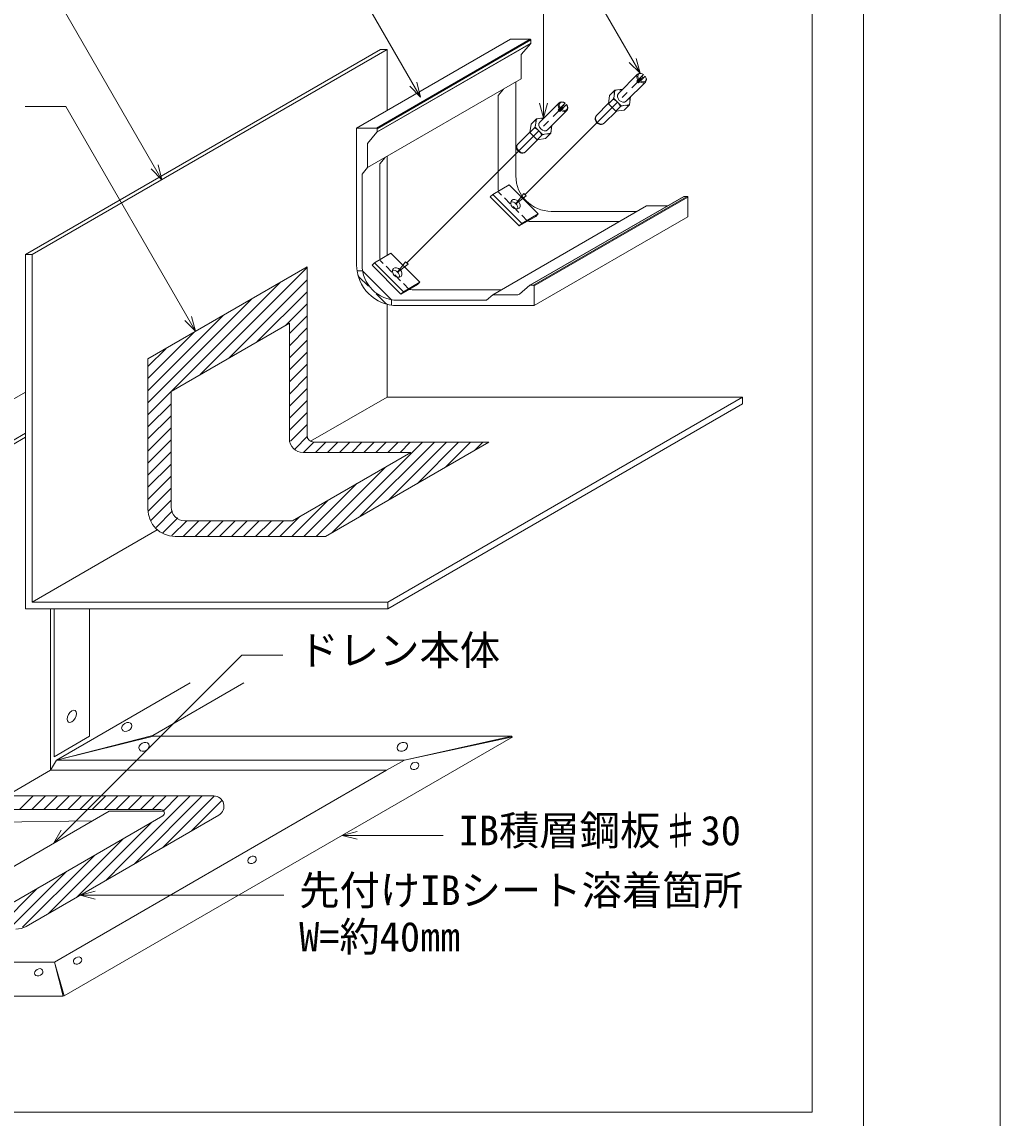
# Model space of a CAD drawing. Units: millimetres, scale not verified. Extents: x -840 to 840, y -594 to 594.
# Drawn here: x 553.6 to 840, y 87.3 to 408.2 of the extents above; entities that cross this region are included whole.
import ezdxf
from ezdxf.enums import TextEntityAlignment as Align

# ---------------------------------------------------------------- set-up
doc = ezdxf.new("R2010")
doc.units = ezdxf.units.MM
doc.header["$LTSCALE"] = 2
doc.linetypes.add('CHAIN1', pattern=[8, 5, -1, 1, -1])
doc.linetypes.add('DASHED1', pattern=[1.8, 1.2, -0.6])
for name, color, linetype, lineweight in [('0-0_輪郭線', 2, 'Continuous', 9), ('0-1_図面枠', 7, 'Continuous', 9), ('0-2_タイトル文字', 5, 'Continuous', 9), ('0-4_0', 7, 'Continuous', 9), ('0-7_寸法線', 7, 'Continuous', 9), ('0-9_中心線', 2, 'CHAIN1', 9), ('0-A_躯体', 7, 'Continuous', 9), ('0-D_部材(積層鋼板)', 7, 'Continuous', 9), ('0-F_基準線(IBｼｰﾄ)', 7, 'Continuous', 9), ('1-2_部材(ﾋﾞｽ類)', 7, 'Continuous', 9), ('1-4_部材(ﾄﾞﾚﾝ)', 4, 'Continuous', 9), ('1-5_破断線', 7, 'Continuous', 9)]:
    doc.layers.add(name, color=color, linetype=linetype, lineweight=lineweight)
doc.styles.add('ＭＳ ゴシック', font='')
doc.styles.get('ＭＳ ゴシック').set_extended_font_data('MS Gothic')

msp = doc.modelspace()

# ---------------------------------------------------------------- linework, layer by layer
at = {"layer": '0-0_輪郭線'}
for points in [[(800, 554), (-800, 554), (-800, -554), (800, -554)], [(85, 539), (785, 539), (785, 89), (85, 89)]]:
    msp.add_lwpolyline(points, close=True, dxfattribs=at)
at = {"layer": '0-1_図面枠'}
msp.add_lwpolyline([(840, -594), (840, 594), (-840, 594), (-840, -594)], close=True, dxfattribs=at)
at = {"layer": '0-4_0'}
for p, q in [((725.35, 384.218), (726.905, 385.774)), ((729.027, 383.652), (727.471, 382.097)), ((702.33, 375.84), (703.886, 377.395)), ((706.007, 375.274), (704.452, 373.718))]:
    msp.add_line(p, q, dxfattribs=at)
at = {"layer": '0-7_寸法線'}
for p, q in [((706.333, 380.112), (706.334, 442.142)), ((700.898, 357.645), (720.859, 377.605)), ((666.257, 337.645), (697.839, 369.227)), ((698.094, 354.841), (700.529, 358.014)), ((698.094, 354.841), (701.268, 357.276)), ((700.529, 358.014), (701.268, 357.276)), ((663.453, 334.841), (665.888, 338.014)), ((663.453, 334.841), (666.627, 337.276)), ((665.888, 338.014), (666.627, 337.276)), ((562.823, 167.69), (617.979, 222.847)), ((617.979, 222.847), (629.979, 222.847)), ((570.636, 152.571), (618.21, 152.571)), ((618.21, 152.571), (630.21, 152.571))]:
    msp.add_line(p, q, dxfattribs=at)
for points in [[(594.577, 362.022), (548.08, 442.558), (536.08, 442.558)], [(734.612, 393.162), (706.334, 442.142), (694.334, 442.142)], [(670.321, 386.184), (649.208, 422.754), (637.208, 422.754)], [(731.43, 396.344), (734.612, 393.162), (733.448, 397.508)], [(667.139, 389.366), (670.321, 386.184), (669.156, 390.531)], [(604.43, 317.651), (566.466, 383.409), (554.466, 383.409)], [(705.168, 384.457), (706.333, 380.111), (707.498, 384.457)], [(591.395, 365.204), (594.577, 362.022), (593.412, 366.369)], [(601.248, 320.833), (604.43, 317.651), (603.266, 321.998)], [(566.72, 169.94), (562.823, 167.69), (565.073, 171.587)], [(651.727, 171.233), (647.38, 170.068), (651.727, 168.903)], [(647.382, 170.067), (664.922, 170.067), (676.922, 170.067)], [(574.983, 153.736), (570.636, 152.571), (574.983, 151.407)]]:
    msp.add_lwpolyline(points, dxfattribs=at)
at = {"layer": '0-9_中心線'}
for p, q in [((720.859, 377.605), (735.001, 391.748)), ((697.839, 369.227), (711.981, 383.369))]:
    msp.add_line(p, q, dxfattribs=at)
at = {"layer": '0-A_躯体'}
for p, q in [((458.004, 230.834), (554.596, 286.601)), ((561.927, 236.372), (561.927, 189.112)), ((549.691, 182.047), (561.927, 189.112))]:
    msp.add_line(p, q, dxfattribs=at)
at = {"layer": '0-D_部材(積層鋼板)'}
for p, q in [((446.548, 237.448), (554.596, 299.83)), ((446.548, 225.415), (554.596, 287.797)), ((562.962, 193.095), (562.962, 236.372)), ((563.659, 192.112), (602.803, 214.712)), ((591.923, 199.344), (618.54, 214.712)), ((591.923, 199.344), (563.659, 192.112)), ((592.044, 199.112), (563.659, 192.112)), ((697.029, 199.112), (592.044, 199.112)), ((665.565, 192.112), (697.029, 199.112)), ((565.979, 123.069), (697.286, 198.879)), ((665.565, 192.112), (697.286, 198.879)), ((561.927, 189.112), (563.659, 192.112)), ((660.369, 189.112), (561.927, 189.112)), ((660.369, 189.112), (561.927, 189.112)), ((563.138, 132.976), (660.369, 189.112)), ((456.969, 132.976), (563.138, 132.976)), ((563.138, 132.976), (456.969, 132.976)), ((563.138, 132.976), (565.979, 123.069)), ((563.138, 132.976), (565.631, 122.976)), ((565.631, 122.976), (459.836, 122.976))]:
    msp.add_line(p, q, dxfattribs=at)
for points in [[(562.962, 193.095), (573.383, 199.112), (573.383, 236.372)], [(561.927, 189.112), (660.369, 189.112), (665.565, 192.112), (563.659, 192.112)]]:
    msp.add_lwpolyline(points, dxfattribs=at)
for centre, major_axis, ratio in [((568.158, 204.899), (-0.98, -1.697), 0.57735), ((584.276, 201.817), (-1.386, -0.8), 0.75), ((589.338, 195.976), (-1.386, -0.8), 0.75), ((664.954, 195.976), (-1.386, -0.8), 0.75), ((668.575, 190.386), (-1.126, -0.65), 0.769231), ((620.96, 162.895), (-1.126, -0.65), 0.769231), ((569.849, 133.386), (-1.126, -0.65), 0.769231), ((558.486, 129.976), (-1.126, -0.65), 0.769231)]:
    msp.add_ellipse(centre, major_axis=major_axis, ratio=ratio, dxfattribs=at)
at = {"layer": '0-F_基準線(IBｼｰﾄ)'}
for p, q in [((554.596, 340.094), (658.519, 400.094)), ((556.596, 340.094), (660.519, 400.094)), ((660.519, 400.094), (658.519, 400.094)), ((660.519, 400.094), (660.519, 382.315)), ((660.519, 368.867), (660.519, 339.839)), ((554.596, 236.372), (554.596, 340.094)), ((556.596, 340.094), (554.596, 340.094)), ((660.519, 325.531), (660.519, 298.372)), ((638.095, 285.426), (660.519, 298.372)), ((764.617, 298.372), (660.519, 298.372)), ((660.694, 238.372), (764.617, 298.372)), ((660.694, 236.372), (764.617, 296.372)), ((764.617, 296.372), (764.617, 298.372)), ((556.596, 238.372), (593.213, 259.513)), ((660.694, 238.372), (660.694, 236.372)), ((660.694, 236.372), (554.596, 236.372)), ((550.937, 181.612), (609.74, 181.612)), ((594.276, 177.612), (546.008, 177.612)), ((546.975, 148.148), (594.776, 175.746)), ((554.779, 143.416), (611.24, 176.014))]:
    msp.add_line(p, q, dxfattribs=at)
at = {"layer": '0-F_基準線(IBｼｰﾄ)', "color": 4}
for p, q in [((552.882, 177.612), (556.882, 181.612)), ((556.417, 177.612), (560.417, 181.612)), ((559.953, 177.612), (563.953, 181.612)), ((563.488, 177.612), (567.488, 181.612)), ((567.024, 177.612), (571.024, 181.612)), ((570.56, 177.612), (574.56, 181.612)), ((574.095, 177.612), (578.095, 181.612)), ((577.631, 177.612), (581.631, 181.612)), ((581.166, 177.612), (585.166, 181.612)), ((583.344, 162.112), (602.844, 181.612)), ((584.702, 177.612), (588.702, 181.612)), ((586.879, 162.112), (606.379, 181.612)), ((588.237, 177.612), (592.237, 181.612)), ((591.773, 177.612), (595.773, 181.612)), ((594.859, 166.556), (609.871, 181.568)), ((594.972, 177.276), (599.308, 181.612)), ((603.224, 171.386), (612.073, 180.235)), ((578.129, 156.897), (583.344, 162.112)), ((586.494, 161.726), (586.879, 162.112)), ((549.702, 142.612), (566.524, 159.435)), ((546.166, 142.612), (558.159, 154.605))]:
    msp.add_line(p, q, dxfattribs=at)
at = {"layer": '0-F_基準線(IBｼｰﾄ)'}
msp.add_lwpolyline([(660.694, 238.372), (556.596, 238.372), (556.596, 340.094)], dxfattribs=at)
at = {"layer": '0-F_基準線(IBｼｰﾄ)', "color": 4}
for points in [[(569.763, 152.067), (579.808, 162.112), (591.62, 173.924)], [(561.398, 147.238), (576.273, 162.112), (583.255, 169.094)], [(553.771, 143.146), (572.737, 162.112), (574.89, 164.264)]]:
    msp.add_lwpolyline(points, dxfattribs=at)
at = {"layer": '0-F_基準線(IBｼｰﾄ)'}
for centre, radius, start, end in [((609.74, 178.612), 3, 300, 90), ((594.276, 176.612), 1, 300, 90), ((551.779, 148.612), 6, 270, 300)]:
    msp.add_arc(centre, radius, start, end, dxfattribs=at)
at = {"layer": '1-2_部材(ﾋﾞｽ類)'}
for p, q in [((728.213, 387.222), (733.869, 392.879)), ((733.657, 390.828), (735.622, 392.793)), ((734.082, 390.404), (736.046, 392.369)), ((735.496, 391.818), (735.071, 392.243)), ((729.499, 388.508), (727.223, 388.212)), ((730.475, 384.959), (736.132, 390.616)), ((734.082, 390.404), (733.657, 390.828)), ((725.35, 384.218), (725.667, 386.656)), ((725.667, 386.656), (727.223, 388.212)), ((726.905, 385.774), (727.223, 388.212)), ((731.761, 386.245), (731.465, 383.969)), ((705.193, 378.844), (710.85, 384.501)), ((707.456, 376.581), (713.113, 382.238)), ((710.638, 382.45), (712.603, 384.415)), ((711.062, 382.026), (710.638, 382.45)), ((711.062, 382.026), (713.027, 383.991)), ((712.476, 383.44), (712.052, 383.864)), ((721.773, 380.782), (725.371, 384.38)), ((724.036, 378.52), (727.634, 382.118)), ((729.91, 382.414), (731.465, 383.969)), ((702.648, 378.278), (704.203, 379.834)), ((703.886, 377.395), (704.203, 379.834)), ((706.479, 380.13), (704.203, 379.834)), ((721.511, 380.276), (721.455, 379.984)), ((698.753, 372.404), (702.352, 376.002)), ((702.33, 375.84), (702.648, 378.278)), ((706.89, 374.035), (708.446, 375.591)), ((708.742, 377.867), (708.446, 375.591)), ((723.529, 378.258), (723.238, 378.202)), ((701.016, 370.141), (704.614, 373.739)), ((698.492, 371.897), (698.436, 371.606)), ((700.51, 369.88), (700.218, 369.824))]:
    msp.add_line(p, q, dxfattribs=at)
for points in [[(726.905, 385.774), (729.027, 383.652), (731.465, 383.969)], [(725.35, 384.218), (727.471, 382.097), (729.91, 382.414)], [(702.33, 375.84), (704.452, 373.718), (706.89, 374.035)], [(703.886, 377.395), (706.007, 375.274), (708.446, 375.591)]]:
    msp.add_lwpolyline(points, dxfattribs=at)
for centre, radius, start, end in [((728.516, 385.341), 3.031, 75.64915, 91.40744), ((724.034, 387.067), 3.031, 328.65364, 346.58562), ((725.836, 382.583), 3.013, 45, 74.86283), ((728.516, 385.341), 3.031, 103.41438, 121.34636), ((724.034, 387.067), 3.031, 358.59256, 16.52453), ((728.594, 385.263), 3.031, 358.59256, 14.35085), ((725.836, 382.583), 3.013, 15.13717, 45), ((730.32, 380.781), 3.031, 103.41438, 121.34636), ((730.32, 380.781), 3.031, 73.47547, 91.40744), ((728.594, 385.263), 3.031, 328.65364, 346.58562), ((705.497, 376.963), 3.031, 103.41438, 121.34636), ((701.015, 378.689), 3.031, 358.59256, 16.52453), ((705.497, 376.963), 3.031, 75.64915, 91.40744), ((701.015, 378.689), 3.031, 328.65364, 346.58562), ((702.817, 374.204), 3.013, 45, 74.86283), ((702.817, 374.204), 3.013, 15.13717, 45), ((705.575, 376.885), 3.031, 328.65364, 346.58562), ((705.575, 376.885), 3.031, 358.59256, 14.35085), ((707.301, 372.403), 3.031, 103.41438, 121.34636), ((707.301, 372.403), 3.031, 73.47547, 91.40744)]:
    msp.add_arc(centre, radius, start, end, dxfattribs=at)
for centre, major_axis, ratio, start_param, end_param in [((735.001, 391.748), (1.131, -1.131), 0.75, 1.7594127, 4.5237726), ((735.142, 391.889), (0.99, -0.99), 0.714286, 1.7867568, 4.4964285), ((735.001, 391.748), (1.131, -1.131), 0.75, 4.9010054, 7.6653652), ((735.142, 391.889), (0.99, -0.99), 0.714286, 4.9283495, 7.6380211), ((729.344, 386.091), (1.131, -1.131), 0.75, 3.1415927, 6.2831853), ((711.981, 383.369), (1.131, -1.131), 0.75, 1.7594127, 4.5237726), ((712.123, 383.511), (0.99, -0.99), 0.714286, 1.7867568, 4.4964285), ((711.981, 383.369), (1.131, -1.131), 0.75, 4.9010054, 7.6653652), ((712.123, 383.511), (0.99, -0.99), 0.714286, 4.9283495, 7.6380211), ((706.325, 377.712), (1.131, -1.131), 0.75, 3.1415927, 6.2831853), ((722.904, 379.651), (1.131, -1.131), 0.75, 3.1415927, 6.2831853), ((722.654, 379.401), (0.99, -0.99), 0.714286, 3.5919658, 5.8328122), ((699.885, 371.273), (1.131, -1.131), 0.75, 3.1415927, 6.2831853), ((699.635, 371.023), (0.99, -0.99), 0.714286, 3.5919658, 5.8328122)]:
    msp.add_ellipse(centre, major_axis=major_axis, ratio=ratio, start_param=start_param, end_param=end_param, dxfattribs=at)
at = {"layer": '1-4_部材(ﾄﾞﾚﾝ)', "color": 6}
for p, q in [((651.556, 377.14), (696.59, 403.14)), ((657.356, 377.14), (702.39, 403.14)), ((657.509, 375.885), (702.542, 401.885)), ((657.556, 376.94), (702.59, 402.94)), ((657.556, 376.014), (702.59, 402.014)), ((702.39, 403.14), (696.59, 403.14)), ((699.79, 398.631), (702.543, 401.885)), ((702.59, 402.014), (702.59, 402.94)), ((699.79, 391.54), (699.79, 398.631)), ((654.757, 365.54), (699.79, 391.54)), ((692.994, 386.628), (694.594, 388.534)), ((698.19, 390.617), (698.19, 363.141)), ((692.994, 386.628), (692.994, 360.141)), ((657.356, 377.14), (651.556, 377.14)), ((651.556, 377.14), (651.556, 337.14)), ((654.757, 372.631), (657.509, 375.885)), ((657.556, 376.014), (657.556, 376.94)), ((654.757, 365.54), (654.757, 372.631)), ((658.353, 366.634), (659.953, 368.54)), ((658.353, 366.634), (658.353, 340.14)), ((654.757, 365.54), (653.157, 363.634)), ((653.157, 363.634), (653.157, 337.141)), ((691.427, 357.684), (696.276, 360.484)), ((704.762, 351.998), (696.276, 360.484)), ((690.72, 356.976), (691.427, 357.684)), ((699.205, 348.491), (690.72, 356.976)), ((699.912, 349.198), (691.427, 357.684)), ((702.33, 331.114), (747.363, 357.114)), ((702.43, 331.141), (747.463, 357.141)), ((703.357, 331.141), (748.39, 357.141)), ((703.557, 330.941), (748.59, 356.941)), ((747.463, 357.141), (748.39, 357.141)), ((748.59, 356.941), (748.59, 351.14)), ((691.463, 328.341), (736.497, 354.341)), ((742.56, 354.341), (736.497, 354.341)), ((699.205, 348.491), (704.055, 351.291)), ((699.912, 349.198), (704.762, 351.998)), ((703.557, 325.14), (748.59, 351.14)), ((704.055, 351.291), (704.762, 351.998)), ((708.59, 352.741), (733.725, 352.741)), ((699.205, 348.491), (699.912, 349.198)), ((728.529, 349.741), (703.394, 349.741)), ((656.786, 337.684), (661.635, 340.484)), ((653.307, 335.376), (651.687, 335.376)), ((661.793, 326.891), (653.307, 335.376)), ((655.004, 330.851), (652.247, 333.609)), ((664.564, 328.491), (669.414, 331.291)), ((665.271, 329.198), (670.121, 331.998)), ((699.271, 328.53), (702.301, 331.093)), ((702.43, 331.141), (703.357, 331.141)), ((703.557, 330.941), (703.557, 325.14)), ((660.025, 325.831), (657.267, 328.588)), ((693.888, 329.74), (668.753, 329.74)), ((691.463, 328.341), (689.557, 326.741)), ((698.754, 328.341), (691.463, 328.341)), ((661.792, 326.891), (661.792, 325.271)), ((703.557, 325.14), (663.556, 325.14)), ((663.557, 326.741), (689.557, 326.741))]:
    msp.add_line(p, q, dxfattribs=at)
at = {"layer": '1-4_部材(ﾄﾞﾚﾝ)', "color": 6, "linetype": 'DASHED1'}
for p, q in [((701.63, 349.891), (693.144, 358.376)), ((666.989, 329.891), (658.503, 338.376))]:
    msp.add_line(p, q, dxfattribs=at)
at = {"layer": '1-4_部材(ﾄﾞﾚﾝ)'}
for p, q in [((528.047, 147.612), (579.142, 177.112)), ((595.142, 177.112), (579.142, 177.112)), ((574.262, 174.294), (539.648, 173.891))]:
    msp.add_line(p, q, dxfattribs=at)
at = {"layer": '1-4_部材(ﾄﾞﾚﾝ)', "color": 6}
for points in [[(669.414, 331.291), (670.121, 331.998), (661.635, 340.484)], [(664.564, 328.491), (656.079, 336.976), (656.786, 337.684)], [(664.564, 328.491), (665.271, 329.198), (656.786, 337.684)]]:
    msp.add_lwpolyline(points, dxfattribs=at)
for centre, radius, start, end in [((702.39, 402.94), 0.2, 0, 90), ((702.39, 402.014), 0.2, 319.76698, 0), ((657.356, 376.94), 0.2, 0, 90), ((657.356, 376.014), 0.2, 319.76698, 0), ((708.59, 363.141), 10.4, 180, 270), ((703.394, 360.141), 10.4, 180, 188.23838), ((747.463, 356.941), 0.2, 90, 120), ((748.39, 356.941), 0.2, 0, 90), ((703.394, 360.141), 10.4, 260.23453, 270), ((663.556, 337.14), 12, 180, 270), ((663.557, 337.141), 10.4, 180, 270), ((668.753, 340.14), 10.4, 180, 188.2384), ((653.095, 334.457), 1.2, 194.38683, 225.00034), ((702.43, 330.941), 0.2, 90, 130.23669), ((703.357, 330.941), 0.2, 0, 90), ((668.753, 340.14), 10.4, 260.23456, 270), ((698.754, 329.141), 0.8, 270, 310.23649), ((660.873, 326.679), 1.2, 224.99919, 255.6127)]:
    msp.add_arc(centre, radius, start, end, dxfattribs=at)
for centre in [(698.094, 354.841), (663.453, 334.841)]:
    msp.add_ellipse(centre, major_axis=(1.131, -1.131), ratio=0.75, dxfattribs=at)
for centre in [(697.387, 354.134), (662.746, 334.134)]:
    msp.add_ellipse(centre, major_axis=(1.131, -1.131), ratio=0.75, start_param=0.4297754, end_param=2.7118172, dxfattribs=at)
at = {"layer": '1-5_破断線'}
for p, q in [((590.437, 309.572), (637.07, 336.496)), ((605.765, 304.974), (637.07, 336.279)), ((637.07, 336.496), (637.07, 287.172)), ((597.4, 300.144), (629.217, 331.961)), ((614.13, 309.804), (637.07, 332.744)), ((622.495, 314.633), (637.07, 329.208)), ((590.437, 296.717), (620.852, 327.132)), ((630.86, 319.463), (637.07, 325.673)), ((590.437, 300.253), (612.486, 322.302)), ((631.874, 316.941), (637.07, 322.137)), ((597.233, 300.048), (631.874, 320.048)), ((631.874, 320.048), (631.874, 286.172)), ((631.874, 313.406), (637.07, 318.602)), ((590.437, 303.788), (604.121, 317.473)), ((631.874, 309.87), (637.07, 315.066)), ((590.437, 307.324), (595.756, 312.643)), ((631.874, 306.334), (637.07, 311.531)), ((590.437, 309.572), (590.437, 265.572)), ((631.874, 302.799), (637.07, 307.995)), ((631.874, 299.263), (637.07, 304.46)), ((590.437, 293.181), (597.233, 299.978)), ((597.233, 300.048), (597.233, 266.172)), ((631.874, 295.728), (637.07, 300.924)), ((590.437, 289.646), (597.233, 296.442)), ((631.874, 292.192), (637.07, 297.388)), ((590.437, 286.11), (597.233, 292.907)), ((631.874, 288.657), (637.07, 293.853)), ((590.437, 282.575), (597.233, 289.371)), ((632.182, 285.429), (637.07, 290.317)), ((590.437, 279.039), (597.233, 285.836)), ((633.46, 283.172), (637.184, 286.896)), ((635.996, 282.172), (639.018, 285.194)), ((639.07, 285.172), (690.241, 285.172)), ((639.531, 282.172), (642.531, 285.172)), ((642.437, 257.572), (690.241, 285.172)), ((643.067, 282.172), (646.067, 285.172)), ((644.279, 258.635), (670.816, 285.172)), ((646.602, 282.172), (649.602, 285.172)), ((650.138, 282.172), (653.138, 285.172)), ((652.644, 263.465), (674.351, 285.172)), ((653.673, 282.172), (656.673, 285.172)), ((657.209, 282.172), (660.209, 285.172)), ((660.744, 282.172), (663.744, 285.172)), ((661.009, 268.295), (677.887, 285.172)), ((664.28, 282.172), (667.28, 285.172)), ((669.375, 273.124), (681.422, 285.172)), ((677.74, 277.954), (684.958, 285.172)), ((686.105, 282.784), (688.493, 285.172)), ((590.437, 275.504), (597.233, 282.3)), ((632.769, 262.172), (667.41, 282.172)), ((667.41, 282.172), (635.874, 282.172)), ((590.437, 271.968), (597.233, 278.764)), ((639.68, 257.572), (660.005, 277.897)), ((590.437, 268.433), (597.233, 275.229)), ((636.144, 257.572), (651.64, 273.067)), ((590.579, 265.04), (597.233, 271.693)), ((591.327, 262.251), (597.233, 268.158)), ((632.609, 257.572), (643.275, 268.238)), ((592.846, 260.235), (597.687, 265.076)), ((629.073, 257.572), (634.909, 263.408)), ((594.715, 258.569), (599.172, 263.026)), ((597.504, 257.822), (601.854, 262.172)), ((600.789, 257.572), (605.389, 262.172)), ((632.769, 262.172), (601.233, 262.172)), ((604.325, 257.572), (608.925, 262.172)), ((607.86, 257.572), (612.46, 262.172)), ((611.396, 257.572), (615.996, 262.172)), ((614.931, 257.572), (619.531, 262.172)), ((618.467, 257.572), (623.067, 262.172)), ((622.002, 257.572), (626.602, 262.172)), ((625.538, 257.572), (630.138, 262.172)), ((642.437, 257.572), (598.437, 257.572))]:
    msp.add_line(p, q, dxfattribs=at)
for centre, radius in [((635.874, 286.172), 4), ((639.07, 287.172), 2), ((598.437, 265.572), 8), ((601.233, 266.172), 4)]:
    msp.add_arc(centre, radius, 180, 270, dxfattribs=at)

# ---------------------------------------------------------------- texts
at = {"layer": '0-2_タイトル文字', "color": 7, "style": 'ＭＳ ゴシック'}
for s, p in [('ドレン本体', (634.52, 217.343)), ('IB積層鋼板♯30', (681.462, 164.563)), ('先付けIBシート溶着箇所', (634.751, 147.067)), ('W=約40㎜', (634.751, 133.467))]:
    msp.add_text(s, height=8.666, dxfattribs=at).set_placement(p, align=Align.BOTTOM_LEFT)

doc.saveas('drawing.dxf')
